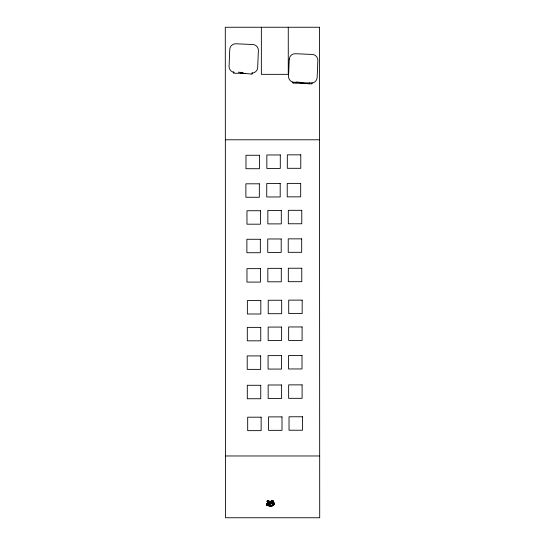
<?xml version="1.0" encoding="UTF-8"?>
<svg xmlns="http://www.w3.org/2000/svg" width="545" height="545" viewBox="0 0 545 545"><rect width="100%" height="100%" fill="white"/><g stroke="black" fill="none" stroke-linecap="round" stroke-linejoin="round"><path stroke-width="0.82" d="M271.812 503.021L271.839 502.286L272.057 502.919L271.212 502.953L271.505 502.19L271.819 502.504L270.306 502.981L270.633 501.829L271.226 501.707L271.11 502.572L269.387 503.13L268.276 505.706L270.824 506.537L273.236 505.515L273.127 504.391L273.236 505.515L271.601 505.733M271.226 501.707L270.702 502.967L271.505 502.19M273.052 503.778L272.738 503.253L274.36 503.158L274.442 504.65L274.203 503.178L272.807 503.812L273.065 503.348L273.549 504.009L273.14 504.711L272.452 504.772M272.943 503.178L273.079 500.685L271.465 500.344L270.879 501.904M269.366 504.275L269.312 502.204L270.64 502.463L271.11 502.095L271.465 500.344L271.063 501.945M272.507 503.144L273.079 500.685L272.602 503.11M268.794 502.933L268.794 504.002L269.087 503.301M271.594 502.647L271.642 502.245M269.359 505.004L269.387 503.13L269.768 503.09M268.017 503.417L266.634 503.478L266.655 504.949L268.338 504.908L268.283 503.417L266.607 503.457L266.457 504.772L268.065 504.861L268.038 503.389L268.338 504.908L268.283 503.417L266.416 503.56L266.675 504.922M266.655 504.949L266.607 503.457L268.065 504.861M273.44 504.22L272.963 503.791L273.44 504.22L274.203 503.178L274.285 504.677L273.529 504.214L273.14 504.711L272.268 504.077L272.377 503.355L273.065 503.348L273.277 504.248L273.501 503.757L272.813 504.745L274.442 504.65L274.36 503.158L272.738 503.253L274.442 503.273M309.621 83.044L309.839 82.677M268.263 504.534L268.106 504.963L267.527 504.541L268.297 504.459L268.147 503.989L266.852 503.478L266.9 504.97L268.297 504.459L268.303 503.6L268.978 503.539L269.577 504.234M271.778 503.764L271.975 503.219L272.943 503.342L272.084 503.948L273.236 505.515L271.826 505.678M268.842 504.391L268.685 504.799L269.319 503.914L268.644 504.97M268.378 504.159L268.903 502.919M274.442 504.65L272.813 504.745L273.079 504.234M268.978 503.539L268.535 504.023L268.303 503.6L268.344 504.963L267.915 504.302L268.303 503.6L269.23 504.268L267.915 504.302L268.344 504.963L269.019 504.956M273.529 504.214L274.203 503.178M268.944 503.859L268.719 503.083L269.312 502.204M267.915 504.302L268.535 504.023L268.147 503.989M271.471 502.449L272.704 500.8L271.465 500.344M268.685 504.799L269.414 503.975L269.448 504.5M270.749 502.456C268.14 503.655 271.287 501.659 272.589 502.94L271.935 502.108L271.11 502.095M274.339 503.185L272.813 504.745M266.457 504.772L267.581 503.505L266.416 503.56M292.883 81.968L292.692 82.833L293.673 83.324M271.839 502.286L271.212 502.953L271.975 503.219M268.283 503.417L266.9 504.97L268.16 504.445M271.935 502.108C272.616 503.948 270.851 501.775 270.218 502.701M268.658 504.5L267.527 504.541L268.658 504.5L268.106 504.963L267.711 504.009L268.283 504.002L267.724 504.466L268.297 504.459M233.648 71.892L233.219 72.894L234.2 73.384M270.967 505.753L270.306 502.981L270.736 502.129M267.663 503.56L267.098 501.121L268.617 500.508L269.468 501.945M271.683 502.735L272.064 502.865M311.44 84.032L312.128 83.651L312.012 82.765M272.153 505.923L269.666 506.019M267.098 501.121L267.547 501.168L268.358 504.2L267.098 501.121L268.617 500.508L269.332 502.013M270.279 502.354L271.11 502.183M268.719 503.083L269.271 502.981M269.877 505.467L268.276 505.699L269.605 505.767M251.715 73.112C254.781 73.234 257.54 70.693 257.676 67.635L258.391 50.467C258.514 47.401 255.98 44.642 252.914 44.506L235.747 43.784C232.681 43.661 229.922 46.202 229.786 49.268L229.064 66.436C228.948 69.501 231.482 72.26 234.548 72.396M273.549 504.009L272.268 504.077L273.065 503.348L273.14 504.711L272.834 504.282M269.509 503.846L270.647 503.791L270.306 502.981M272.963 503.791L273.501 503.757L272.807 503.812M268.113 504.5L267.847 504.016L268.283 504.002C267.309 503.723 267.874 504.84 268.549 504.493L267.861 504.479L267.847 504.016L268.535 504.023M271.655 503.021L271.131 502.286L272.943 503.342M235.099 73.282L241.462 73.275A11.908 1.397 2.4 0 1 243.847 73.371L250.979 74.004M294.572 83.222L300.935 83.215A11.908 1.397 2.4 0 1 303.32 83.31L310.452 83.944M225.344 139.786L319.527 139.786M225.494 455.974L319.683 455.974M251.156 74.093L252.499 73.882L252.546 72.826M300.179 82.336L296.214 82.009M238.328 72.219L241.496 72.437A11.908 1.397 2.4 0 0 243.084 72.512M269.067 503.144L268.712 503.117L269.414 502.395M271.287 502.388L271.819 502.504M271.703 500.589L272.704 500.8M269.046 502.579L267.547 501.168L268.487 500.787L269.659 502.831M295.063 82.057L295.247 82.445M272.623 503.907L273.086 504.806M270.824 506.53L270.558 505.719M267.581 503.505L267.622 504.718M288.264 27.25L288.264 74.345L261.355 74.345L261.355 27.25M240.672 73.255A16.398 2.63 2.4 0 1 245.434 73.473M300.145 83.194A16.398 2.63 2.4 0 1 304.907 83.412M270.729 502.34L270.715 502.858L269.741 503.049L270.729 502.34M289.259 59.207L288.537 76.375C288.421 79.441 290.955 82.2 294.021 82.336L311.188 83.051C314.254 83.174 317.013 80.64 317.149 77.574L317.864 60.406C317.987 57.341 315.453 54.582 312.387 54.446L295.22 53.723C292.154 53.608 289.395 56.142 289.259 59.207M273.311 504.547L272.997 504.697L274.51 504.486L273.311 504.547M319.472 27.25L225.289 27.25L225.528 517.75L319.711 517.75L319.472 27.25M300.772 154.848L287.317 154.848L287.317 168.303L300.772 168.303L300.772 154.848M280.293 154.964L266.839 154.964L266.839 168.419L280.293 168.419L280.293 154.964M259.434 155.264L245.972 155.264L245.972 168.718L259.434 168.718L259.434 155.264M300.683 183.392L287.229 183.392L287.229 196.847L300.683 196.847L300.683 183.392M280.198 183.508L266.743 183.508L266.743 196.963L280.198 196.963L280.198 183.508M259.338 183.808L245.884 183.808L245.884 197.263L259.338 197.263L259.338 183.808M301.773 210.316L288.319 210.316L288.319 223.77L301.773 223.77L301.773 210.316M281.295 210.431L267.84 210.431L267.84 223.886L281.295 223.886L281.295 210.431M260.428 210.731L246.974 210.731L246.974 224.186L260.428 224.186L260.428 210.731M301.685 238.86L288.23 238.86L288.23 252.315L301.685 252.315L301.685 238.86M281.2 238.976L267.745 238.976L267.745 252.43L281.2 252.43L281.2 238.976M260.34 239.275L246.885 239.275L246.885 252.73L260.34 252.73L260.34 239.275M301.773 268.229L288.319 268.229L288.319 281.69L301.773 281.69L301.773 268.229M281.288 268.344L267.833 268.344L267.833 281.806L281.288 281.806L281.288 268.344M260.428 268.644L246.974 268.644L246.974 282.099L260.428 282.099L260.428 268.644M302.162 300.132L288.707 300.132L288.707 313.586L302.162 313.586L302.162 300.132M281.676 300.247L268.222 300.247L268.222 313.702L281.676 313.702L281.676 300.247M260.817 300.547L247.362 300.547L247.362 314.002L260.817 314.002L260.817 300.547M302.1 326.959L288.646 326.959L288.646 340.414L302.1 340.414L302.1 326.959M281.622 327.075L268.16 327.075L268.16 340.53L281.622 340.53L281.622 327.075M260.755 327.375L247.301 327.375L247.301 340.829L260.755 340.829L260.755 327.375M302.012 355.504L288.557 355.504L288.557 368.958L302.012 368.958L302.012 355.504M281.527 355.619L268.072 355.619L268.072 369.074L281.527 369.074L281.527 355.619M260.667 355.919L247.212 355.919L247.212 369.374L260.667 369.374L260.667 355.919M302.1 384.872L288.646 384.872L288.646 398.327L302.1 398.327L302.1 384.872M281.615 384.988L268.16 384.988L268.16 398.443L281.615 398.443L281.615 384.988M260.755 385.288L247.301 385.288L247.301 398.742L260.755 398.742L260.755 385.288M302.482 416.775L289.027 416.775L289.027 430.23L302.482 430.23L302.482 416.775M282.003 416.891L268.549 416.891L268.549 430.346L282.003 430.346L282.003 416.891M261.137 417.191L247.682 417.191L247.682 430.645L261.137 430.645L261.137 417.191"/></g></svg>
